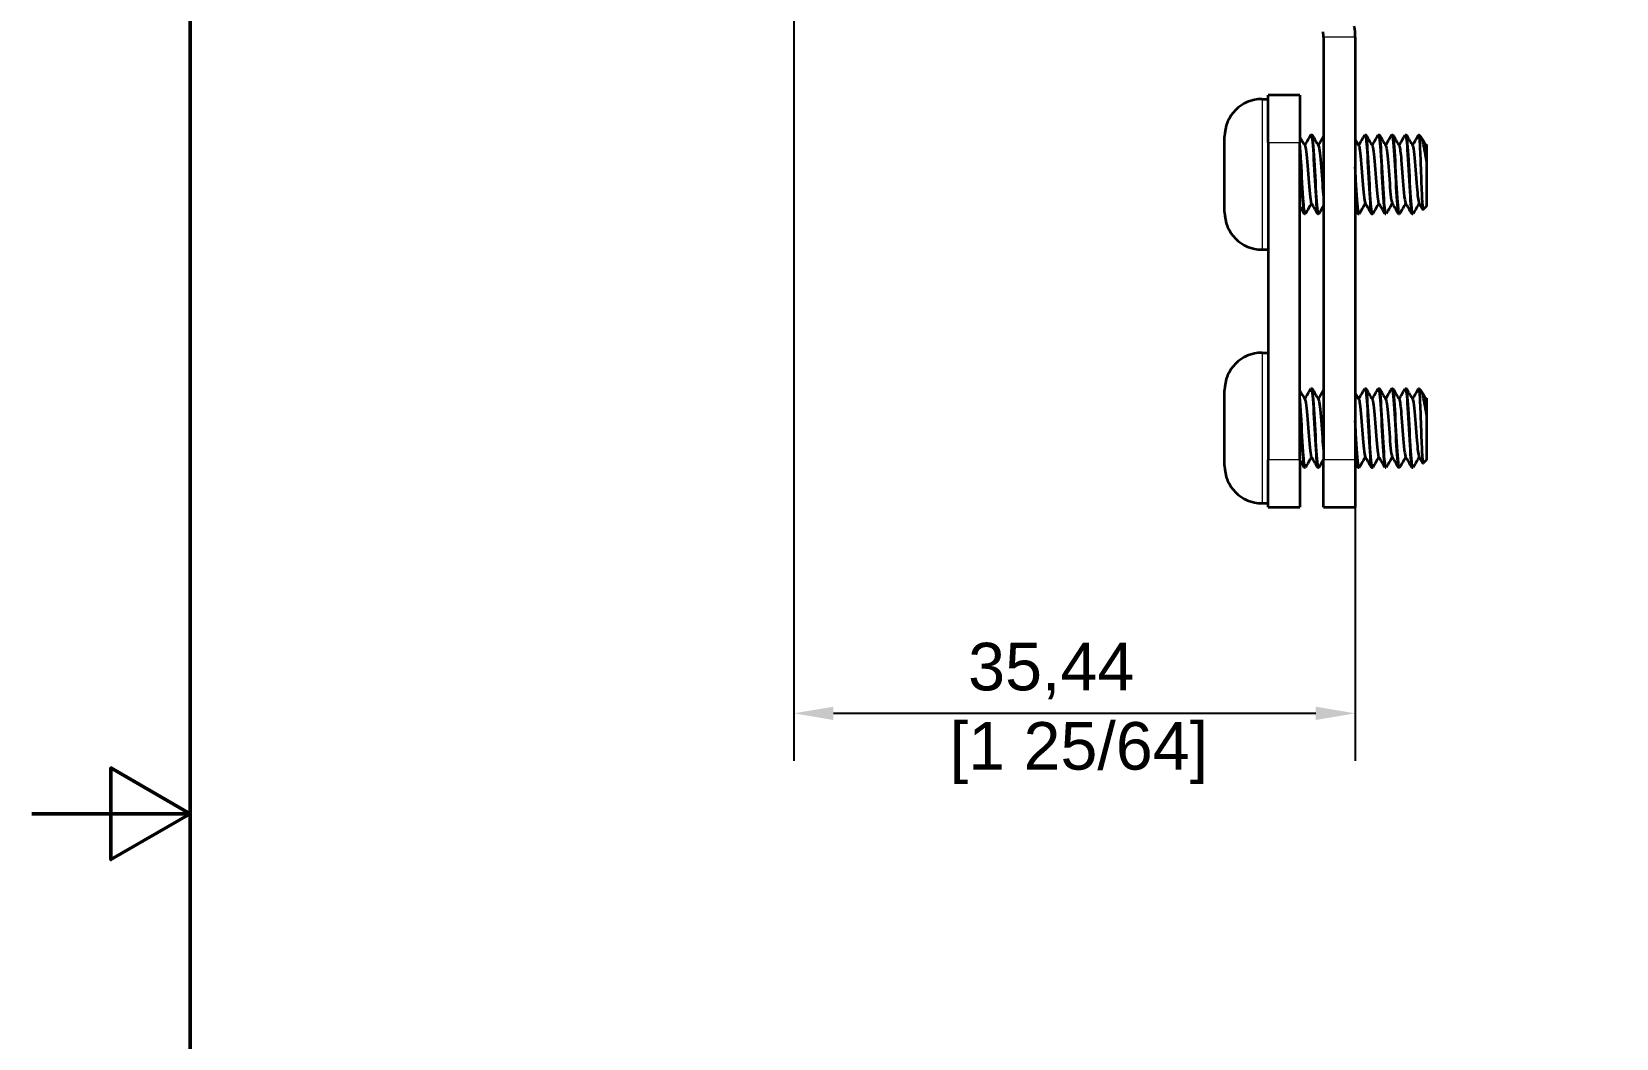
# Model space of a CAD drawing. Header units: millimetres. Extents: x 0 to 210, y 0 to 297.
# Drawn here: x 0 to 100, y 134.3 to 197.8 of the extents above; entities that cross this region are included whole.
import ezdxf

# ---------------------------------------------------------------- set-up
doc = ezdxf.new("R2010")
doc.units = ezdxf.units.MM
for name, color, linetype, lineweight in [('Arêtes tangentes visibles(ISO)', 7, 'Continuous', 18), ('Arêtes visibles(ISO)', 7, 'Continuous', 35), ('Cadre_0', 7, 'Continuous', 50), ('Cotes(ISO)', 7, 'Continuous', 18)]:
    doc.layers.add(name, color=color, linetype=linetype, lineweight=lineweight)
doc.styles.add('MANTION', font='arial.ttf')
doc.dimstyles.new('Plan commercial', dxfattribs={"dimtxt": 3, "dimasz": 2.5, "dimexe": 3, "dimexo": 1, "dimgap": 0.762, "dimtad": 1, "dimrnd": 1e-08, "dimtxsty": 'MANTION', "dimcen": 0.09, "dimdle": 10, "dimclrd": 7, "dimclre": 7, "dimclrt": 256, "dimazin": 2, "dimtfac": 0.5, "dimtmove": 0, "dimatfit": 3, "dimfxl": 0, "dimtolj": 1, "dimlwd": 25, "dimlwe": 25, "dimarcsym": 0})

# ---------------------------------------------------------------- blocks, each defined once
blk = doc.blocks.new('Cadres Cadre par défaut')
at = {"layer": 'Cadre_0', "flags": 128}
for points in [[(10, 10), (10, 287), (200, 287), (200, 10), (10, 10)], [(0, 148.5), (10, 148.5), (5, 151.39), (5, 145.61), (10, 148.5)]]:
    blk.add_lwpolyline(points, dxfattribs=at)
blk = doc.blocks.new('*D6')
at = {"layer": 'Cotes(ISO)', "color": 7, "linetype": 'Continuous', "lineweight": 25, "transparency": 16777216}
for p, q in [((48.1, 227.18), (48.1, 151.83)), ((83.54, 169.83), (83.54, 151.83)), ((81.04, 154.83), (50.6, 154.83))]:
    blk.add_line(p, q, dxfattribs=at)
at = {"layer": 'Cotes(ISO)', "color": 7, "linetype": 'Continuous', "transparency": 16777216}
for points in [[(50.6, 155.25), (50.6, 154.41), (48.1, 154.83)], [(81.04, 155.25), (81.04, 154.41), (83.54, 154.83)]]:
    blk.add_solid(points, dxfattribs=at)
at = {"layer": 'Defpoints', "color": 0, "linetype": 'Continuous', "transparency": 16777216}
for p in [(48.1, 228.18), (83.54, 170.83), (48.1, 154.83)]:
    blk.add_point(p, dxfattribs=at)
at = {"layer": 'Cotes(ISO)', "color": 154, "linetype": 'Continuous', "lineweight": 25, "true_color": 0x004691, "transparency": 16777216, "insert": (57.94, 159.28), "char_height": 3, "attachment_point": 1, "style": 'MANTION'}
blk.add_mtext('\\A1; 35,44\\P[1 25/64]', dxfattribs=at)

msp = doc.modelspace()

# ---------------------------------------------------------------- linework, layer by layer
at = {"layer": 'Arêtes tangentes visibles(ISO)'}
for p, q in [((83.539, 197.48), (81.539, 197.48)), ((77.659, 193.58), (77.659, 184.08)), ((78.039, 190.83), (80.039, 190.83)), ((77.659, 177.58), (77.659, 168.08)), ((80.039, 170.83), (78.039, 170.83)), ((83.539, 170.83), (81.539, 170.83))]:
    msp.add_line(p, q, dxfattribs=at)
at = {"layer": 'Arêtes visibles(ISO)'}
for p, q in [((81.539, 197.48), (81.539, 170.83)), ((83.539, 197.48), (83.539, 170.83)), ((77.659, 193.58), (78.039, 193.58)), ((78.039, 190.83), (78.039, 193.83)), ((80.039, 193.83), (78.039, 193.83)), ((80.039, 193.83), (80.039, 190.83)), ((75.289, 186.45), (75.289, 191.21)), ((80.751, 191.33), (80.801, 191.33)), ((84.151, 191.33), (84.201, 191.33)), ((85.001, 191.33), (85.051, 191.33)), ((85.851, 191.33), (85.901, 191.33)), ((86.701, 191.33), (86.751, 191.33)), ((87.674, 191.204), (87.55, 191.328)), ((78.039, 190.83), (78.039, 170.83)), ((80.039, 170.83), (80.039, 190.83)), ((88.039, 189.67), (88.039, 186.821)), ((80.326, 186.33), (80.376, 186.33)), ((81.176, 186.33), (81.226, 186.33)), ((83.726, 186.33), (83.776, 186.33)), ((84.576, 186.33), (84.626, 186.33)), ((85.426, 186.33), (85.476, 186.33)), ((86.276, 186.33), (86.326, 186.33)), ((87.126, 186.33), (87.176, 186.33)), ((88.039, 186.821), (87.819, 186.602)), ((77.659, 184.08), (78.039, 184.08)), ((77.659, 177.58), (78.039, 177.58)), ((75.289, 170.45), (75.289, 175.21)), ((80.751, 175.33), (80.801, 175.33)), ((84.151, 175.33), (84.201, 175.33)), ((85.001, 175.33), (85.051, 175.33)), ((85.851, 175.33), (85.901, 175.33)), ((86.701, 175.33), (86.751, 175.33)), ((87.674, 175.204), (87.55, 175.328)), ((88.039, 173.67), (88.039, 170.821)), ((78.039, 167.83), (78.039, 170.83)), ((80.039, 170.83), (80.039, 167.83)), ((80.326, 170.33), (80.376, 170.33)), ((81.176, 170.33), (81.226, 170.33)), ((81.539, 167.83), (81.539, 170.83)), ((83.539, 170.83), (83.539, 167.83)), ((83.726, 170.33), (83.776, 170.33)), ((84.576, 170.33), (84.626, 170.33)), ((85.426, 170.33), (85.476, 170.33)), ((86.276, 170.33), (86.326, 170.33)), ((87.126, 170.33), (87.176, 170.33)), ((88.039, 170.821), (87.819, 170.602)), ((77.659, 168.08), (78.039, 168.08)), ((78.039, 167.83), (80.039, 167.83)), ((81.539, 167.83), (83.539, 167.83))]:
    msp.add_line(p, q, dxfattribs=at)
for centre, radius, start, end in [((79.539, 197.48), 4, 0, 10), ((79.539, 197.48), 2, 0, 10), ((77.659, 191.21), 2.37, 90, 180), ((77.659, 186.45), 2.37, 180, 270), ((77.659, 175.21), 2.37, 90, 180), ((77.659, 170.45), 2.37, 180, 270)]:
    msp.add_arc(centre, radius, start, end, dxfattribs=at)
for points in [[(80.039, 191.19), (80.149, 191.001), (80.259, 190.811), (80.369, 190.622)], [(80.351, 190.652), (80.481, 190.874), (80.61, 191.097), (80.739, 191.319)], [(80.814, 191.319), (80.949, 191.087), (81.084, 190.854), (81.219, 190.622)], [(81.201, 190.652), (81.314, 190.846), (81.426, 191.04), (81.539, 191.233)], [(83.751, 190.652), (83.881, 190.874), (84.01, 191.097), (84.139, 191.319)], [(84.214, 191.319), (84.349, 191.087), (84.484, 190.854), (84.619, 190.622)], [(84.601, 190.652), (84.731, 190.874), (84.86, 191.097), (84.989, 191.319)], [(85.064, 191.319), (85.199, 191.087), (85.334, 190.854), (85.469, 190.622)], [(85.451, 190.652), (85.581, 190.874), (85.71, 191.097), (85.839, 191.319)], [(85.914, 191.319), (86.049, 191.087), (86.184, 190.854), (86.319, 190.622)], [(86.301, 190.652), (86.431, 190.874), (86.56, 191.097), (86.689, 191.319)], [(86.764, 191.319), (86.899, 191.087), (87.034, 190.854), (87.169, 190.622)], [(87.151, 190.652), (87.281, 190.874), (87.41, 191.097), (87.539, 191.319)], [(87.539, 191.317), (87.542, 191.323), (87.545, 191.327), (87.548, 191.329)], [(87.706, 191.161), (87.81, 190.981), (87.914, 190.802), (88.019, 190.622)], [(83.539, 191.018), (83.615, 190.886), (83.692, 190.754), (83.769, 190.622)], [(88.001, 190.652), (88.014, 190.674), (88.026, 190.695), (88.039, 190.717)], [(88.019, 190.621), (88.025, 190.61), (88.032, 190.593), (88.039, 190.568)], [(81.164, 186.341), (81.029, 186.573), (80.894, 186.806), (80.759, 187.038)], [(84.564, 186.341), (84.429, 186.573), (84.294, 186.806), (84.159, 187.038)], [(85.414, 186.341), (85.279, 186.573), (85.144, 186.806), (85.009, 187.038)], [(86.264, 186.341), (86.129, 186.573), (85.994, 186.806), (85.859, 187.038)], [(87.114, 186.341), (86.979, 186.573), (86.844, 186.806), (86.709, 187.038)], [(87.811, 186.605), (87.727, 186.749), (87.643, 186.894), (87.559, 187.038)], [(80.314, 186.341), (80.222, 186.499), (80.13, 186.657), (80.039, 186.815)], [(80.776, 187.008), (80.647, 186.786), (80.518, 186.563), (80.389, 186.341)], [(81.539, 186.858), (81.439, 186.685), (81.339, 186.513), (81.239, 186.341)], [(83.714, 186.341), (83.655, 186.441), (83.597, 186.542), (83.539, 186.642)], [(84.176, 187.008), (84.047, 186.786), (83.918, 186.563), (83.789, 186.341)], [(85.026, 187.008), (84.897, 186.786), (84.768, 186.563), (84.639, 186.341)], [(85.876, 187.008), (85.747, 186.786), (85.618, 186.563), (85.489, 186.341)], [(86.726, 187.008), (86.597, 186.786), (86.468, 186.563), (86.339, 186.341)], [(87.576, 187.008), (87.447, 186.786), (87.318, 186.563), (87.189, 186.341)], [(80.039, 175.19), (80.149, 175.001), (80.259, 174.811), (80.369, 174.622)], [(80.351, 174.652), (80.481, 174.874), (80.61, 175.097), (80.739, 175.319)], [(80.814, 175.319), (80.949, 175.087), (81.084, 174.854), (81.219, 174.622)], [(81.201, 174.652), (81.314, 174.846), (81.426, 175.04), (81.539, 175.233)], [(83.751, 174.652), (83.881, 174.874), (84.01, 175.097), (84.139, 175.319)], [(84.214, 175.319), (84.349, 175.087), (84.484, 174.854), (84.619, 174.622)], [(84.601, 174.652), (84.731, 174.874), (84.86, 175.097), (84.989, 175.319)], [(85.064, 175.319), (85.199, 175.087), (85.334, 174.854), (85.469, 174.622)], [(85.451, 174.652), (85.581, 174.874), (85.71, 175.097), (85.839, 175.319)], [(85.914, 175.319), (86.049, 175.087), (86.184, 174.854), (86.319, 174.622)], [(86.301, 174.652), (86.431, 174.874), (86.56, 175.097), (86.689, 175.319)], [(86.764, 175.319), (86.899, 175.087), (87.034, 174.854), (87.169, 174.622)], [(87.151, 174.652), (87.281, 174.874), (87.41, 175.097), (87.539, 175.319)], [(87.539, 175.317), (87.542, 175.323), (87.545, 175.327), (87.548, 175.329)], [(87.706, 175.161), (87.81, 174.981), (87.914, 174.802), (88.019, 174.622)], [(83.539, 175.018), (83.615, 174.886), (83.692, 174.754), (83.769, 174.622)], [(88.001, 174.652), (88.014, 174.674), (88.026, 174.695), (88.039, 174.717)], [(88.019, 174.621), (88.025, 174.61), (88.032, 174.593), (88.039, 174.568)], [(81.164, 170.341), (81.029, 170.573), (80.894, 170.806), (80.759, 171.038)], [(84.564, 170.341), (84.429, 170.573), (84.294, 170.806), (84.159, 171.038)], [(85.414, 170.341), (85.279, 170.573), (85.144, 170.806), (85.009, 171.038)], [(86.264, 170.341), (86.129, 170.573), (85.994, 170.806), (85.859, 171.038)], [(87.114, 170.341), (86.979, 170.573), (86.844, 170.806), (86.709, 171.038)], [(87.811, 170.605), (87.727, 170.749), (87.643, 170.894), (87.559, 171.038)], [(80.314, 170.341), (80.222, 170.499), (80.13, 170.657), (80.039, 170.815)], [(80.776, 171.008), (80.647, 170.786), (80.518, 170.563), (80.389, 170.341)], [(81.539, 170.858), (81.439, 170.685), (81.339, 170.513), (81.239, 170.341)], [(83.714, 170.341), (83.655, 170.441), (83.597, 170.542), (83.539, 170.642)], [(84.176, 171.008), (84.047, 170.786), (83.918, 170.563), (83.789, 170.341)], [(85.026, 171.008), (84.897, 170.786), (84.768, 170.563), (84.639, 170.341)], [(85.876, 171.008), (85.747, 170.786), (85.618, 170.563), (85.489, 170.341)], [(86.726, 171.008), (86.597, 170.786), (86.468, 170.563), (86.339, 170.341)], [(87.576, 171.008), (87.447, 170.786), (87.318, 170.563), (87.189, 170.341)]]:
    msp.add_open_spline(points, degree=3, dxfattribs=at)
for points, knots in [([(80.739, 191.311), (80.758, 191.346), (80.778, 191.308), (80.797, 191.188), (80.847, 190.879), (80.898, 190.046), (80.948, 189.125), (80.998, 188.203), (81.048, 187.237), (81.098, 186.732), (81.124, 186.472), (81.15, 186.34), (81.176, 186.34)], [14.0437168, 14.0437168, 14.0437168, 14.0437168, 14.4763627, 14.4763627, 14.4763627, 15.589929, 15.589929, 15.589929, 16.7034954, 16.7034954, 16.7034954, 17.2787596, 17.2787596, 17.2787596, 17.2787596]), ([(81.239, 186.35), (81.217, 186.311), (81.194, 186.367), (81.172, 186.528), (81.122, 186.89), (81.072, 187.762), (81.021, 188.689), (80.971, 189.615), (80.921, 190.551), (80.871, 191.007), (80.848, 191.218), (80.824, 191.321), (80.801, 191.32)], [-23.6553951, -23.6553951, -23.6553951, -23.6553951, -23.1613455, -23.1613455, -23.1613455, -22.0477792, -22.0477792, -22.0477792, -20.9342128, -20.9342128, -20.9342128, -20.4203522, -20.4203522, -20.4203522, -20.4203522]), ([(84.139, 191.316), (84.18, 191.379), (84.221, 191.093), (84.262, 190.538), (84.312, 189.861), (84.362, 188.815), (84.413, 187.946), (84.463, 187.078), (84.513, 186.431), (84.563, 186.342), (84.568, 186.334), (84.572, 186.33), (84.576, 186.331)], [39.176458, 39.176458, 39.176458, 39.176458, 40.0883889, 40.0883889, 40.0883889, 41.2019553, 41.2019553, 41.2019553, 42.3155216, 42.3155216, 42.3155216, 42.4115008, 42.4115008, 42.4115008, 42.4115008]), ([(84.639, 186.341), (84.638, 186.34), (84.638, 186.339), (84.637, 186.338), (84.587, 186.265), (84.536, 186.756), (84.486, 187.554), (84.436, 188.351), (84.386, 189.418), (84.336, 190.195), (84.291, 190.889), (84.246, 191.322), (84.201, 191.329)], [-48.7881363, -48.7881363, -48.7881363, -48.7881363, -48.7733718, -48.7733718, -48.7733718, -47.6598054, -47.6598054, -47.6598054, -46.5462391, -46.5462391, -46.5462391, -45.5530935, -45.5530935, -45.5530935, -45.5530935]), ([(84.989, 191.316), (84.997, 191.333), (85.006, 191.334), (85.015, 191.317), (85.065, 191.221), (85.116, 190.567), (85.166, 189.697), (85.216, 188.827), (85.266, 187.782), (85.316, 187.109), (85.353, 186.618), (85.39, 186.343), (85.426, 186.336)], [45.4596433, 45.4596433, 45.4596433, 45.4596433, 45.6562207, 45.6562207, 45.6562207, 46.769787, 46.769787, 46.769787, 47.8833534, 47.8833534, 47.8833534, 48.6946861, 48.6946861, 48.6946861, 48.6946861]), ([(85.489, 186.349), (85.456, 186.297), (85.423, 186.458), (85.39, 186.82), (85.34, 187.372), (85.29, 188.363), (85.239, 189.276), (85.189, 190.189), (85.139, 190.98), (85.089, 191.234), (85.076, 191.298), (85.064, 191.327), (85.051, 191.325)], [-55.0713216, -55.0713216, -55.0713216, -55.0713216, -54.3412036, -54.3412036, -54.3412036, -53.2276372, -53.2276372, -53.2276372, -52.1140709, -52.1140709, -52.1140709, -51.8362788, -51.8362788, -51.8362788, -51.8362788]), ([(85.839, 191.309), (85.865, 191.355), (85.892, 191.261), (85.919, 191.022), (85.969, 190.576), (86.019, 189.647), (86.07, 188.72), (86.12, 187.793), (86.17, 186.913), (86.22, 186.54), (86.239, 186.402), (86.258, 186.336), (86.276, 186.339)], [51.7428286, 51.7428286, 51.7428286, 51.7428286, 52.3376188, 52.3376188, 52.3376188, 53.4511852, 53.4511852, 53.4511852, 54.5647516, 54.5647516, 54.5647516, 54.9778714, 54.9778714, 54.9778714, 54.9778714]), ([(86.339, 186.348), (86.324, 186.319), (86.309, 186.336), (86.294, 186.401), (86.244, 186.62), (86.194, 187.382), (86.143, 188.288), (86.093, 189.193), (86.043, 190.2), (85.993, 190.78), (85.962, 191.133), (85.932, 191.318), (85.901, 191.321)], [-61.3545069, -61.3545069, -61.3545069, -61.3545069, -61.0226017, -61.0226017, -61.0226017, -59.9090354, -59.9090354, -59.9090354, -58.795469, -58.795469, -58.795469, -58.1194641, -58.1194641, -58.1194641, -58.1194641]), ([(86.689, 191.318), (86.733, 191.388), (86.778, 191.033), (86.823, 190.385), (86.873, 189.658), (86.923, 188.599), (86.974, 187.76), (87.024, 186.921), (87.074, 186.344), (87.124, 186.33), (87.125, 186.33), (87.126, 186.33), (87.126, 186.33)], [58.0260139, 58.0260139, 58.0260139, 58.0260139, 59.019017, 59.019017, 59.019017, 60.1325833, 60.1325833, 60.1325833, 61.2461497, 61.2461497, 61.2461497, 61.2610567, 61.2610567, 61.2610567, 61.2610567]), ([(87.189, 186.341), (87.142, 186.265), (87.094, 186.672), (87.047, 187.384), (86.997, 188.141), (86.947, 189.205), (86.897, 190.021), (86.848, 190.808), (86.8, 191.327), (86.751, 191.33)], [-67.6376922, -67.6376922, -67.6376922, -67.6376922, -66.5904335, -66.5904335, -66.5904335, -65.4768672, -65.4768672, -65.4768672, -64.4026494, -64.4026494, -64.4026494, -64.4026494]), ([(87.548, 191.329), (87.559, 191.326), (87.57, 191.26), (87.592, 191.01), (87.603, 190.83), (87.626, 190.38), (87.637, 190.116), (87.659, 189.538), (87.67, 189.231), (87.693, 188.614), (87.704, 188.311), (87.726, 187.749), (87.737, 187.494), (87.759, 187.067), (87.77, 186.898), (87.793, 186.666), (87.804, 186.604), (87.816, 186.6), (87.818, 186.6), (87.819, 186.602)], [0, 0, 0, 0, 0.09708549, 0.09708549, 0.19289533, 0.19289533, 0.2874292, 0.2874292, 0.38068675, 0.38068675, 0.47266766, 0.47266766, 0.56337159, 0.56337159, 0.6527982, 0.6527982, 0.74094714, 0.74094714, 0.75268781, 0.75268781, 0.75268781, 0.75268781]), ([(88.039, 189.67), (87.996, 189.929), (87.956, 190.171), (87.873, 190.607), (87.833, 190.793), (87.752, 191.074), (87.713, 191.165), (87.674, 191.204)], [0, 0, 0, 0, 0.08173105, 0.08173105, 0.16812001, 0.16812001, 0.25536898, 0.25536898, 0.25536898, 0.25536898]), ([(80.389, 186.345), (80.349, 186.283), (80.308, 186.553), (80.268, 187.086), (80.218, 187.751), (80.168, 188.793), (80.118, 189.668), (80.091, 190.125), (80.065, 190.525), (80.039, 190.817)], [-17.3722098, -17.3722098, -17.3722098, -17.3722098, -16.4799474, -16.4799474, -16.4799474, -15.366381, -15.366381, -15.366381, -14.7839654, -14.7839654, -14.7839654, -14.7839654]), ([(80.039, 190.146), (80.04, 190.119), (80.042, 190.092), (80.044, 190.064), (80.094, 189.257), (80.144, 188.191), (80.195, 187.424), (80.238, 186.753), (80.282, 186.339), (80.326, 186.332)], [8.8703793, 8.8703793, 8.8703793, 8.8703793, 8.9085309, 8.9085309, 8.9085309, 10.0220972, 10.0220972, 10.0220972, 10.9955743, 10.9955743, 10.9955743, 10.9955743]), ([(80.369, 190.619), (80.379, 190.603), (80.389, 190.572), (80.399, 190.525), (80.454, 190.272), (80.508, 189.572), (80.563, 188.845), (80.617, 188.117), (80.672, 187.41), (80.726, 187.146), (80.737, 187.093), (80.748, 187.059), (80.759, 187.042)], [14.2661002, 14.2661002, 14.2661002, 14.2661002, 14.4920824, 14.4920824, 14.4920824, 15.699756, 15.699756, 15.699756, 16.9074295, 16.9074295, 16.9074295, 17.1498264, 17.1498264, 17.1498264, 17.1498264]), ([(81.219, 190.622), (81.272, 190.529), (81.326, 189.976), (81.38, 189.283), (81.433, 188.596), (81.486, 187.816), (81.539, 187.388)], [20.5492855, 20.5492855, 20.5492855, 20.5492855, 21.7381237, 21.7381237, 21.7381237, 22.9151464, 22.9151464, 22.9151464, 22.9151464]), ([(83.769, 190.614), (83.789, 190.581), (83.81, 190.489), (83.83, 190.338), (83.885, 189.938), (83.939, 189.145), (83.994, 188.435), (84.048, 187.725), (84.102, 187.145), (84.157, 187.041), (84.158, 187.04), (84.158, 187.039), (84.159, 187.038)], [39.3988414, 39.3988414, 39.3988414, 39.3988414, 39.8532267, 39.8532267, 39.8532267, 41.0609002, 41.0609002, 41.0609002, 42.2685738, 42.2685738, 42.2685738, 42.2825676, 42.2825676, 42.2825676, 42.2825676]), ([(84.619, 190.619), (84.628, 190.605), (84.638, 190.577), (84.647, 190.535), (84.701, 190.293), (84.756, 189.602), (84.81, 188.875), (84.865, 188.147), (84.919, 187.432), (84.974, 187.157), (84.985, 187.098), (84.997, 187.06), (85.009, 187.042)], [45.6820267, 45.6820267, 45.6820267, 45.6820267, 45.8915944, 45.8915944, 45.8915944, 47.0992679, 47.0992679, 47.0992679, 48.3069415, 48.3069415, 48.3069415, 48.5657529, 48.5657529, 48.5657529, 48.5657529]), ([(85.469, 190.622), (85.522, 190.529), (85.574, 189.992), (85.627, 189.311), (85.682, 188.61), (85.736, 187.803), (85.791, 187.373), (85.813, 187.193), (85.836, 187.084), (85.859, 187.047)], [51.965212, 51.965212, 51.965212, 51.965212, 53.1376356, 53.1376356, 53.1376356, 54.3453091, 54.3453091, 54.3453091, 54.8489382, 54.8489382, 54.8489382, 54.8489382]), ([(86.319, 190.618), (86.361, 190.539), (86.402, 190.206), (86.444, 189.719), (86.499, 189.086), (86.553, 188.234), (86.608, 187.675), (86.641, 187.328), (86.675, 187.108), (86.709, 187.046)], [58.2483973, 58.2483973, 58.2483973, 58.2483973, 59.1760033, 59.1760033, 59.1760033, 60.3836768, 60.3836768, 60.3836768, 61.1321235, 61.1321235, 61.1321235, 61.1321235]), ([(87.169, 190.613), (87.199, 190.558), (87.23, 190.372), (87.261, 190.074), (87.316, 189.546), (87.37, 188.702), (87.424, 188.046), (87.469, 187.507), (87.514, 187.125), (87.559, 187.041)], [64.5315826, 64.5315826, 64.5315826, 64.5315826, 65.214371, 65.214371, 65.214371, 66.4220445, 66.4220445, 66.4220445, 67.4153088, 67.4153088, 67.4153088, 67.4153088]), ([(88.039, 190.717), (88.039, 190.717), (88.039, 190.715), (88.039, 190.695), (88.039, 190.647), (88.039, 190.568)], [0.569144645, 0.569144645, 0.569144645, 0.569144645, 0.584005226, 0.584005226, 0.644481416, 0.644481416, 0.644481416, 0.644481416]), ([(88.039, 190.568), (88.039, 190.533), (88.039, 190.451), (88.039, 190.2), (88.039, 190.03), (88.039, 189.778), (88.039, 189.725), (88.039, 189.67)], [0, 0, 0, 0, 0.07170534, 0.07170534, 0.14686945, 0.14686945, 0.16608893, 0.16608893, 0.16608893, 0.16608893]), ([(83.789, 186.349), (83.77, 186.315), (83.752, 186.349), (83.733, 186.457), (83.683, 186.748), (83.633, 187.568), (83.582, 188.487), (83.568, 188.753), (83.553, 189.024), (83.539, 189.287)], [-42.504951, -42.504951, -42.504951, -42.504951, -42.0919736, -42.0919736, -42.0919736, -40.9784073, -40.9784073, -40.9784073, -40.6559049, -40.6559049, -40.6559049, -40.6559049]), ([(83.539, 188.372), (83.579, 187.646), (83.619, 186.982), (83.659, 186.629), (83.682, 186.434), (83.704, 186.338), (83.726, 186.34)], [34.7423188, 34.7423188, 34.7423188, 34.7423188, 35.6341235, 35.6341235, 35.6341235, 36.1283155, 36.1283155, 36.1283155, 36.1283155]), ([(80.739, 175.311), (80.758, 175.346), (80.778, 175.308), (80.797, 175.188), (80.847, 174.879), (80.898, 174.046), (80.948, 173.125), (80.998, 172.203), (81.048, 171.237), (81.098, 170.732), (81.124, 170.472), (81.15, 170.34), (81.176, 170.34)], [14.0437168, 14.0437168, 14.0437168, 14.0437168, 14.4763627, 14.4763627, 14.4763627, 15.589929, 15.589929, 15.589929, 16.7034954, 16.7034954, 16.7034954, 17.2787596, 17.2787596, 17.2787596, 17.2787596]), ([(81.239, 170.35), (81.217, 170.311), (81.194, 170.367), (81.172, 170.528), (81.122, 170.89), (81.072, 171.762), (81.021, 172.689), (80.971, 173.615), (80.921, 174.551), (80.871, 175.007), (80.848, 175.218), (80.824, 175.321), (80.801, 175.32)], [-23.6553951, -23.6553951, -23.6553951, -23.6553951, -23.1613455, -23.1613455, -23.1613455, -22.0477792, -22.0477792, -22.0477792, -20.9342128, -20.9342128, -20.9342128, -20.4203522, -20.4203522, -20.4203522, -20.4203522]), ([(84.139, 175.316), (84.18, 175.379), (84.221, 175.093), (84.262, 174.538), (84.312, 173.861), (84.362, 172.815), (84.413, 171.946), (84.463, 171.078), (84.513, 170.431), (84.563, 170.342), (84.568, 170.334), (84.572, 170.33), (84.576, 170.331)], [39.176458, 39.176458, 39.176458, 39.176458, 40.0883889, 40.0883889, 40.0883889, 41.2019553, 41.2019553, 41.2019553, 42.3155216, 42.3155216, 42.3155216, 42.4115008, 42.4115008, 42.4115008, 42.4115008]), ([(84.639, 170.341), (84.638, 170.34), (84.638, 170.339), (84.637, 170.338), (84.587, 170.265), (84.536, 170.756), (84.486, 171.554), (84.436, 172.351), (84.386, 173.418), (84.336, 174.195), (84.291, 174.889), (84.246, 175.322), (84.201, 175.329)], [-48.7881363, -48.7881363, -48.7881363, -48.7881363, -48.7733718, -48.7733718, -48.7733718, -47.6598054, -47.6598054, -47.6598054, -46.5462391, -46.5462391, -46.5462391, -45.5530935, -45.5530935, -45.5530935, -45.5530935]), ([(84.989, 175.316), (84.997, 175.333), (85.006, 175.334), (85.015, 175.317), (85.065, 175.221), (85.116, 174.567), (85.166, 173.697), (85.216, 172.827), (85.266, 171.782), (85.316, 171.109), (85.353, 170.618), (85.39, 170.343), (85.426, 170.336)], [45.4596433, 45.4596433, 45.4596433, 45.4596433, 45.6562207, 45.6562207, 45.6562207, 46.769787, 46.769787, 46.769787, 47.8833534, 47.8833534, 47.8833534, 48.6946861, 48.6946861, 48.6946861, 48.6946861]), ([(85.489, 170.349), (85.456, 170.297), (85.423, 170.458), (85.39, 170.82), (85.34, 171.372), (85.29, 172.363), (85.239, 173.276), (85.189, 174.189), (85.139, 174.98), (85.089, 175.234), (85.076, 175.298), (85.064, 175.327), (85.051, 175.325)], [-55.0713216, -55.0713216, -55.0713216, -55.0713216, -54.3412036, -54.3412036, -54.3412036, -53.2276372, -53.2276372, -53.2276372, -52.1140709, -52.1140709, -52.1140709, -51.8362788, -51.8362788, -51.8362788, -51.8362788]), ([(85.839, 175.309), (85.865, 175.355), (85.892, 175.261), (85.919, 175.022), (85.969, 174.576), (86.019, 173.647), (86.07, 172.72), (86.12, 171.793), (86.17, 170.913), (86.22, 170.54), (86.239, 170.402), (86.258, 170.336), (86.276, 170.339)], [51.7428286, 51.7428286, 51.7428286, 51.7428286, 52.3376188, 52.3376188, 52.3376188, 53.4511852, 53.4511852, 53.4511852, 54.5647516, 54.5647516, 54.5647516, 54.9778714, 54.9778714, 54.9778714, 54.9778714]), ([(86.339, 170.348), (86.324, 170.319), (86.309, 170.336), (86.294, 170.401), (86.244, 170.62), (86.194, 171.382), (86.143, 172.288), (86.093, 173.193), (86.043, 174.2), (85.993, 174.78), (85.962, 175.133), (85.932, 175.318), (85.901, 175.321)], [-61.3545069, -61.3545069, -61.3545069, -61.3545069, -61.0226017, -61.0226017, -61.0226017, -59.9090354, -59.9090354, -59.9090354, -58.795469, -58.795469, -58.795469, -58.1194641, -58.1194641, -58.1194641, -58.1194641]), ([(86.689, 175.318), (86.733, 175.388), (86.778, 175.033), (86.823, 174.385), (86.873, 173.658), (86.923, 172.599), (86.974, 171.76), (87.024, 170.921), (87.074, 170.344), (87.124, 170.33), (87.125, 170.33), (87.126, 170.33), (87.126, 170.33)], [58.0260139, 58.0260139, 58.0260139, 58.0260139, 59.019017, 59.019017, 59.019017, 60.1325833, 60.1325833, 60.1325833, 61.2461497, 61.2461497, 61.2461497, 61.2610567, 61.2610567, 61.2610567, 61.2610567]), ([(87.189, 170.341), (87.142, 170.265), (87.094, 170.672), (87.047, 171.384), (86.997, 172.141), (86.947, 173.205), (86.897, 174.021), (86.848, 174.808), (86.8, 175.327), (86.751, 175.33)], [-67.6376922, -67.6376922, -67.6376922, -67.6376922, -66.5904335, -66.5904335, -66.5904335, -65.4768672, -65.4768672, -65.4768672, -64.4026494, -64.4026494, -64.4026494, -64.4026494]), ([(87.548, 175.329), (87.559, 175.326), (87.57, 175.26), (87.592, 175.01), (87.603, 174.83), (87.626, 174.38), (87.637, 174.116), (87.659, 173.538), (87.67, 173.231), (87.693, 172.614), (87.704, 172.311), (87.726, 171.749), (87.737, 171.494), (87.759, 171.067), (87.77, 170.898), (87.793, 170.666), (87.804, 170.604), (87.816, 170.6), (87.818, 170.6), (87.819, 170.602)], [0, 0, 0, 0, 0.09708549, 0.09708549, 0.19289533, 0.19289533, 0.2874292, 0.2874292, 0.38068675, 0.38068675, 0.47266766, 0.47266766, 0.56337159, 0.56337159, 0.6527982, 0.6527982, 0.74094714, 0.74094714, 0.75268781, 0.75268781, 0.75268781, 0.75268781]), ([(88.039, 173.67), (87.996, 173.929), (87.956, 174.171), (87.873, 174.607), (87.833, 174.793), (87.752, 175.074), (87.713, 175.165), (87.674, 175.204)], [0, 0, 0, 0, 0.08173105, 0.08173105, 0.16812001, 0.16812001, 0.25536898, 0.25536898, 0.25536898, 0.25536898]), ([(80.389, 170.345), (80.349, 170.283), (80.308, 170.553), (80.268, 171.086), (80.218, 171.751), (80.168, 172.793), (80.118, 173.668), (80.091, 174.125), (80.065, 174.525), (80.039, 174.817)], [-17.3722098, -17.3722098, -17.3722098, -17.3722098, -16.4799474, -16.4799474, -16.4799474, -15.366381, -15.366381, -15.366381, -14.7839654, -14.7839654, -14.7839654, -14.7839654]), ([(80.039, 174.146), (80.04, 174.119), (80.042, 174.092), (80.044, 174.064), (80.094, 173.257), (80.144, 172.191), (80.195, 171.424), (80.238, 170.753), (80.282, 170.339), (80.326, 170.332)], [8.8703793, 8.8703793, 8.8703793, 8.8703793, 8.9085309, 8.9085309, 8.9085309, 10.0220972, 10.0220972, 10.0220972, 10.9955743, 10.9955743, 10.9955743, 10.9955743]), ([(80.369, 174.619), (80.379, 174.603), (80.389, 174.572), (80.399, 174.525), (80.454, 174.272), (80.508, 173.572), (80.563, 172.845), (80.617, 172.117), (80.672, 171.41), (80.726, 171.146), (80.737, 171.093), (80.748, 171.059), (80.759, 171.042)], [14.2661002, 14.2661002, 14.2661002, 14.2661002, 14.4920824, 14.4920824, 14.4920824, 15.699756, 15.699756, 15.699756, 16.9074295, 16.9074295, 16.9074295, 17.1498264, 17.1498264, 17.1498264, 17.1498264]), ([(81.219, 174.622), (81.272, 174.529), (81.326, 173.976), (81.38, 173.283), (81.433, 172.596), (81.486, 171.816), (81.539, 171.388)], [20.5492855, 20.5492855, 20.5492855, 20.5492855, 21.7381237, 21.7381237, 21.7381237, 22.9151464, 22.9151464, 22.9151464, 22.9151464]), ([(83.769, 174.614), (83.789, 174.581), (83.81, 174.489), (83.83, 174.338), (83.885, 173.938), (83.939, 173.145), (83.994, 172.435), (84.048, 171.725), (84.102, 171.145), (84.157, 171.041), (84.158, 171.04), (84.158, 171.039), (84.159, 171.038)], [39.3988414, 39.3988414, 39.3988414, 39.3988414, 39.8532267, 39.8532267, 39.8532267, 41.0609002, 41.0609002, 41.0609002, 42.2685738, 42.2685738, 42.2685738, 42.2825676, 42.2825676, 42.2825676, 42.2825676]), ([(84.619, 174.619), (84.628, 174.605), (84.638, 174.577), (84.647, 174.535), (84.701, 174.293), (84.756, 173.602), (84.81, 172.875), (84.865, 172.147), (84.919, 171.432), (84.974, 171.157), (84.985, 171.098), (84.997, 171.06), (85.009, 171.042)], [45.6820267, 45.6820267, 45.6820267, 45.6820267, 45.8915944, 45.8915944, 45.8915944, 47.0992679, 47.0992679, 47.0992679, 48.3069415, 48.3069415, 48.3069415, 48.5657529, 48.5657529, 48.5657529, 48.5657529]), ([(85.469, 174.622), (85.522, 174.529), (85.574, 173.992), (85.627, 173.311), (85.682, 172.61), (85.736, 171.803), (85.791, 171.373), (85.813, 171.193), (85.836, 171.084), (85.859, 171.047)], [51.965212, 51.965212, 51.965212, 51.965212, 53.1376356, 53.1376356, 53.1376356, 54.3453091, 54.3453091, 54.3453091, 54.8489382, 54.8489382, 54.8489382, 54.8489382]), ([(86.319, 174.618), (86.361, 174.539), (86.402, 174.206), (86.444, 173.719), (86.499, 173.086), (86.553, 172.234), (86.608, 171.675), (86.641, 171.328), (86.675, 171.108), (86.709, 171.046)], [58.2483973, 58.2483973, 58.2483973, 58.2483973, 59.1760033, 59.1760033, 59.1760033, 60.3836768, 60.3836768, 60.3836768, 61.1321235, 61.1321235, 61.1321235, 61.1321235]), ([(87.169, 174.613), (87.199, 174.558), (87.23, 174.372), (87.261, 174.074), (87.316, 173.546), (87.37, 172.702), (87.424, 172.046), (87.469, 171.507), (87.514, 171.125), (87.559, 171.041)], [64.5315826, 64.5315826, 64.5315826, 64.5315826, 65.214371, 65.214371, 65.214371, 66.4220445, 66.4220445, 66.4220445, 67.4153088, 67.4153088, 67.4153088, 67.4153088]), ([(88.039, 174.717), (88.039, 174.717), (88.039, 174.715), (88.039, 174.695), (88.039, 174.647), (88.039, 174.568)], [0.569144645, 0.569144645, 0.569144645, 0.569144645, 0.584005226, 0.584005226, 0.644481416, 0.644481416, 0.644481416, 0.644481416]), ([(88.039, 174.568), (88.039, 174.533), (88.039, 174.451), (88.039, 174.2), (88.039, 174.03), (88.039, 173.778), (88.039, 173.725), (88.039, 173.67)], [0, 0, 0, 0, 0.07170534, 0.07170534, 0.14686945, 0.14686945, 0.16608893, 0.16608893, 0.16608893, 0.16608893]), ([(83.789, 170.349), (83.77, 170.315), (83.752, 170.349), (83.733, 170.457), (83.683, 170.748), (83.633, 171.568), (83.582, 172.487), (83.568, 172.753), (83.553, 173.024), (83.539, 173.287)], [-42.504951, -42.504951, -42.504951, -42.504951, -42.0919736, -42.0919736, -42.0919736, -40.9784073, -40.9784073, -40.9784073, -40.6559049, -40.6559049, -40.6559049, -40.6559049]), ([(83.539, 172.372), (83.579, 171.646), (83.619, 170.982), (83.659, 170.629), (83.682, 170.434), (83.704, 170.338), (83.726, 170.34)], [34.7423188, 34.7423188, 34.7423188, 34.7423188, 35.6341235, 35.6341235, 35.6341235, 36.1283155, 36.1283155, 36.1283155, 36.1283155])]:
    msp.add_open_spline(points, degree=3, knots=knots, dxfattribs=at)

# ---------------------------------------------------------------- block references
msp.add_blockref('Cadres Cadre par défaut', (0, 0))

# ---------------------------------------------------------------- dimensions: what is measured, and where the dimension line sits
at = {"layer": 'Cotes(ISO)', "color": 7, "linetype": 'Continuous', "lineweight": 25}
dim = msp.add_linear_dim(base=(48.096, 154.83), p1=(83.539, 170.83), p2=(48.096, 228.179), angle=180, text=' <>\\X[1 25/64]', dimstyle='Plan commercial', override={"dimdec": 2, "dimpost": '\\X', "dimtp": 0, "dimtm": 0, "dimtdec": 2, "dimtofl": 0, "dimatfit": 1, "dimtvp": -0.25}, dxfattribs=at)
dim.commit()
dim.dimension.update_dxf_attribs({"geometry": '*D6', "text_midpoint": (65.817, 154.83), "dimtype": 160})

doc.saveas('drawing.dxf')
